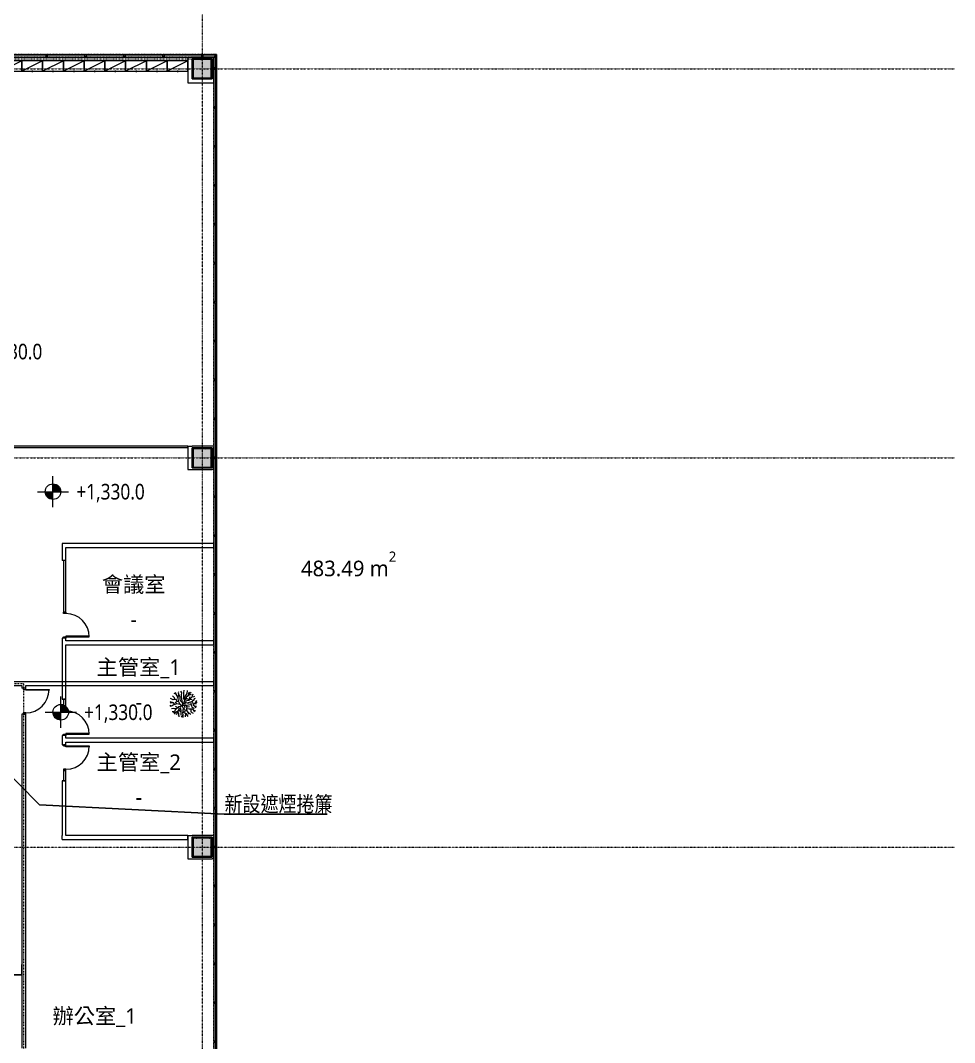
# Model space of a CAD drawing. Extents: x -32000 to 290600, y -29000 to 131250.
# Drawn here: x 254595 to 290600, y 52470 to 91860 of the extents above; entities that cross this region are included whole.
import ezdxf
from ezdxf.enums import TextEntityAlignment as Align

# ---------------------------------------------------------------- set-up
doc = ezdxf.new("R2010")
doc.units = 0
doc.header["$LTSCALE"] = 10
for name, pattern in [('H12PL3$0$JJP_三點線', [0.9, 0.3, -0.15, 0, -0.15, 0, -0.15, 0, -0.15]), ('H12PL3$0$TAI_虛線', [5.644, 2.822, -2.822]), ('XFM7P30ICA$0$H12PL3$0$JJP_三點線', [0.9, 0.3, -0.15, 0, -0.15, 0, -0.15, 0, -0.15]), ('XFM7P30ICA$0$H12PL3$0$TAI_虛線', [5.644, 2.822, -2.822])]:
    doc.linetypes.add(name, pattern=pattern)
for name, color, linetype in [('H12PL3$0$A-WALL-EX', 252, 'Continuous'), ('H12PL3$0$A-WALL-IN', 252, 'Continuous'), ('H12PL3$0$A-WINDOW', 252, 'Continuous'), ('H12PL3$0$A-ZONE', 252, 'Continuous'), ('H12PL3$0$Door', 252, 'Continuous'), ('H12PL3$0$S-COL', 252, 'Continuous'), ('H12PL3$0$S-GRID', 252, 'Continuous'), ('XFM7P30ICA$0$H12PL3$0$A-DIM', 252, 'Continuous'), ('XFM7P30ICA$0$H12PL3$0$A-LAW-建築面積計算', 252, 'Continuous'), ('XFM7P30ICA$0$H12PL3$0$A-TEXT-修改說明', 252, 'Continuous'), ('XFM7P30ICA$0$H12PL3$0$A-WALL-EX', 252, 'Continuous'), ('XFM7P30ICA$0$H12PL3$0$A-WALL-IN', 252, 'Continuous'), ('XFM7P30ICA$0$H12PL3$0$Door', 252, 'Continuous'), ('XFM7P30ICA$0$H12PL3$0$Hattch', 252, 'Continuous'), ('XFM7P30ICA$0$H12PL3$0$S-COL', 252, 'Continuous'), ('XFM7P30ICA$0$H12PL3$0$S-GRID', 252, 'Continuous'), ('XFM7P30ICA$0$H12PL3$0$S-SLAB-SHOW', 252, 'Continuous')]:
    doc.layers.add(name, color=color, linetype=linetype)
doc.styles.add('H12PL3$0$Standard', font='', dxfattribs={"width": 0.8})
doc.styles.add('XFM7P30ICA$0$H12PL3$0$dim-txt', font='isocp.shx', dxfattribs={"width": 0.7, "bigfont": 'chineset.shx'})
doc.styles.add('XFM7P30ICA$0$H12PL3$0$Standard', font='isocp.shx', dxfattribs={"bigfont": 'chineset.shx'})
doc.styles.get('H12PL3$0$Standard').set_extended_font_data('Microsoft JhengHei')
doc.dimstyles.new('XFM7P30ICA$0$H12PL3$0$ARCH-dim-200MM', dxfattribs={"dimscale": 200, "dimtxt": 0.3, "dimasz": 0.1, "dimexe": 0.1, "dimexo": 0.1, "dimgap": 0.05, "dimtad": 1, "dimdec": 0, "dimlfac": 10, "dimrnd": 0.5, "dimdsep": 46, "dimtxsty": 'XFM7P30ICA$0$H12PL3$0$dim-txt', "dimblk": 'XFM7P30ICA$0$H12PL3$0$_Dot', "dimcen": 2, "dimclrd": 256, "dimclre": 256, "dimclrt": 256, "dimadec": 0, "dimazin": 0, "dimtfac": 1, "dimtix": 1, "dimtmove": 2, "dimatfit": 3, "dimldrblk": 'XFM7P30ICA$0$H12PL3$0$_OBLIQUE', "dimfxl": 1, "dimtvp": 1, "dimtolj": 1, "dimarcsym": 0})

# ---------------------------------------------------------------- blocks, each defined once
blk = doc.blocks.new('H12PL3')
at = {"layer": 'H12PL3$0$A-WALL-EX', "lineweight": 0}
for q in [(262050, 90550), (262150, 90450)]:
    blk.add_line((262150, 90550), q, dxfattribs=at)
at = {"layer": 'H12PL3$0$A-WALL-EX', "lineweight": 0, "flags": 128}
for points in [[(249100, 90550), (262150, 90550)], [(249100, 90550), (262150, 90550)], [(262150, 30500), (262150, 90550)], [(262150, 30500), (262150, 90550)]]:
    blk.add_lwpolyline(points, dxfattribs=at)
at = {"layer": 'H12PL3$0$A-WALL-IN', "lineweight": 0}
for p, q in [((256350, 69050), (256250, 69050)), ((256350, 68050), (256250, 68050)), ((256350, 65300), (256250, 65300)), ((256350, 64300), (256250, 64300)), ((256350, 63950), (256250, 63950)), ((256350, 62950), (256250, 62950))]:
    blk.add_line(p, q, dxfattribs=at)
at = {"layer": 'H12PL3$0$A-WALL-IN', "lineweight": 0, "flags": 128}
for points in [[(261050, 90450), (261215, 90450)], [(261050, 90450), (261050, 89450)], [(262050, 90450), (261215, 90450)], [(261215, 90385), (261985, 90385)], [(261215, 89615), (261215, 90385)], [(261215, 90385), (261215, 90350)], [(261950, 90385), (261215, 90385)], [(261215, 90350), (261215, 89650)], [(261985, 90385), (261950, 90385)], [(261985, 90385), (261985, 89615)], [(261985, 89650), (261985, 90385)], [(262050, 90450), (262050, 90385)], [(262050, 89615), (262050, 90385)], [(261050, 89450), (261215, 89450)], [(261215, 89615), (261215, 89650)], [(261985, 89615), (261215, 89615)], [(261215, 89615), (261985, 89615)], [(261215, 89450), (262050, 89450)], [(261985, 89615), (261985, 89650)], [(262050, 89450), (262050, 89615)], [(261050, 75450), (261215, 75450)], [(261050, 75450), (261050, 74550)], [(262050, 75450), (261215, 75450)], [(261215, 74615), (261215, 75385)], [(261215, 75385), (261985, 75385)], [(261215, 75385), (261215, 75350)], [(261950, 75385), (261215, 75385)], [(261215, 75350), (261215, 74650)], [(261985, 75385), (261950, 75385)], [(261985, 75385), (261985, 74615)], [(261985, 74650), (261985, 75385)], [(262050, 75450), (262050, 75385)], [(262050, 74550), (262050, 75385)], [(261050, 74550), (261215, 74550)], [(261215, 74615), (261215, 74650)], [(261985, 74615), (261215, 74615)], [(261215, 74615), (261985, 74615)], [(261215, 74550), (261985, 74550)], [(261985, 74615), (261985, 74650)], [(262050, 74550), (261985, 74550)], [(256200, 71700), (256200, 71550)], [(262050, 71700), (256200, 71700)], [(262050, 71550), (262050, 71700)], [(256200, 71550), (256200, 71050)], [(256350, 71050), (256350, 71550)], [(256350, 71550), (262050, 71550)], [(256350, 71050), (256200, 71050)], [(256250, 71050), (256250, 69050)], [(256350, 71050), (256250, 71050)], [(256350, 69050), (256350, 71050)], [(256200, 68050), (256200, 65700)], [(256350, 68050), (256200, 68050)], [(256350, 67950), (256350, 68050)], [(262050, 67950), (256350, 67950)], [(256350, 67800), (262050, 67800)], [(256350, 65700), (256350, 67800)], [(262050, 67800), (262050, 67950)], [(256200, 65700), (256350, 65700)], [(256250, 65700), (256250, 65300)], [(256350, 65700), (256250, 65700)], [(256350, 65300), (256350, 65700)], [(256200, 64300), (256200, 63950)], [(256350, 64300), (256200, 64300)], [(256350, 64200), (256350, 64300)], [(256200, 63950), (256350, 63950)], [(262050, 64200), (256350, 64200)], [(256350, 63950), (256350, 64050)], [(256350, 64050), (262050, 64050)], [(262050, 64050), (262050, 64200)], [(256250, 62950), (256250, 62550)], [(256350, 62550), (256350, 62950)], [(256200, 62550), (256200, 60450)], [(256350, 62550), (256200, 62550)], [(256250, 62550), (256350, 62550)], [(256350, 60450), (256350, 62550)], [(256200, 60300), (256200, 60450)], [(256200, 60300), (261050, 60300)], [(261050, 60450), (256350, 60450)], [(261050, 60300), (261050, 60450)], [(261050, 60450), (261215, 60450)], [(261050, 60450), (261050, 59550)], [(262050, 60450), (261215, 60450)], [(261215, 59615), (261215, 60385)], [(261215, 60385), (261985, 60385)], [(261215, 60385), (261215, 60350)], [(261950, 60385), (261215, 60385)], [(261215, 60350), (261215, 59650)], [(261985, 60385), (261950, 60385)], [(261985, 60385), (261985, 59615)], [(261985, 59650), (261985, 60385)], [(262050, 60450), (262050, 60385)], [(262050, 59550), (262050, 60385)], [(261050, 59550), (261215, 59550)], [(261215, 59615), (261215, 59650)], [(261985, 59615), (261215, 59615)], [(261215, 59615), (261985, 59615)], [(261215, 59550), (261985, 59550)], [(261985, 59615), (261985, 59650)], [(262050, 59550), (261985, 59550)]]:
    blk.add_lwpolyline(points, dxfattribs=at)
at = {"layer": 'H12PL3$0$A-WINDOW', "lineweight": 0}
for p, q in [((255630.39, 90530), (255570.39, 90530)), ((255570.39, 90530), (255570.39, 90460)), ((255630.39, 90460), (255570.39, 90460)), ((255630.39, 90530), (255630.39, 90460)), ((257070.3, 90530), (257070.3, 90460)), ((257130.3, 90530), (257070.3, 90530)), ((257130.3, 90460), (257070.3, 90460)), ((257130.3, 90530), (257130.3, 90460)), ((258570.2, 90530), (258570.2, 90460)), ((258630.2, 90530), (258570.2, 90530)), ((258630.2, 90460), (258570.2, 90460)), ((258630.2, 90530), (258630.2, 90460)), ((260070.1, 90530), (260070.1, 90460)), ((260130.1, 90530), (260070.1, 90530)), ((260130.1, 90460), (260070.1, 90460)), ((260130.1, 90530), (260130.1, 90460)), ((261630, 90530), (261570, 90530)), ((261570, 90530), (261570, 90460)), ((261630, 90460), (261570, 90460)), ((261630, 90530), (261630, 90460)), ((262130, 90030), (262060, 90030)), ((262060, 90030), (262060, 89970)), ((262130, 89970), (262060, 89970)), ((262130, 90030), (262130, 89970)), ((262060, 88530), (262060, 88470)), ((262130, 88530), (262060, 88530)), ((262130, 88470), (262060, 88470)), ((262130, 88530), (262130, 88470)), ((262060, 87030), (262060, 86970)), ((262130, 87030), (262060, 87030)), ((262130, 86970), (262060, 86970)), ((262130, 87030), (262130, 86970)), ((262060, 85530), (262060, 85470)), ((262130, 85530), (262060, 85530)), ((262130, 85530), (262130, 85470)), ((262130, 85470), (262060, 85470)), ((262060, 84030), (262060, 83970)), ((262130, 84030), (262060, 84030)), ((262130, 83970), (262060, 83970)), ((262130, 84030), (262130, 83970)), ((262060, 82530), (262060, 82470)), ((262130, 82530), (262060, 82530)), ((262130, 82470), (262060, 82470)), ((262130, 82530), (262130, 82470)), ((262060, 81030), (262060, 80970)), ((262130, 81030), (262060, 81030)), ((262130, 80970), (262060, 80970)), ((262130, 81030), (262130, 80970)), ((262060, 79530), (262060, 79470)), ((262130, 79530), (262060, 79530)), ((262130, 79470), (262060, 79470)), ((262130, 79530), (262130, 79470)), ((262060, 78030), (262060, 77970)), ((262130, 78030), (262060, 78030)), ((262130, 78030), (262130, 77970)), ((262130, 77970), (262060, 77970)), ((262060, 76530), (262060, 76470)), ((262130, 76530), (262060, 76530)), ((262130, 76470), (262060, 76470)), ((262130, 76530), (262130, 76470)), ((262060, 75030), (262060, 74970)), ((262130, 75030), (262060, 75030)), ((262130, 74970), (262060, 74970)), ((262130, 75030), (262130, 74970)), ((262060, 73530), (262060, 73470)), ((262130, 73530), (262060, 73530)), ((262130, 73470), (262060, 73470)), ((262130, 73530), (262130, 73470)), ((262060, 72030), (262060, 71970)), ((262130, 72030), (262060, 72030)), ((262130, 71970), (262060, 71970)), ((262130, 72030), (262130, 71970)), ((262060, 70530), (262060, 70470)), ((262130, 70530), (262060, 70530)), ((262130, 70530), (262130, 70470)), ((262130, 70470), (262060, 70470)), ((262060, 69030), (262060, 68970)), ((262130, 69030), (262060, 69030)), ((262130, 68970), (262060, 68970)), ((262130, 69030), (262130, 68970)), ((262060, 67530), (262060, 67470)), ((262130, 67530), (262060, 67530)), ((262130, 67470), (262060, 67470)), ((262130, 67530), (262130, 67470)), ((262060, 66030), (262060, 65970)), ((262130, 66030), (262060, 66030)), ((262130, 65970), (262060, 65970)), ((262130, 66030), (262130, 65970)), ((262060, 64530), (262060, 64470)), ((262130, 64530), (262060, 64530)), ((262130, 64470), (262060, 64470)), ((262130, 64530), (262130, 64470)), ((262060, 63030), (262060, 62970)), ((262130, 63030), (262060, 63030)), ((262130, 63030), (262130, 62970)), ((262130, 62970), (262060, 62970)), ((262060, 61530), (262060, 61470)), ((262130, 61530), (262060, 61530)), ((262130, 61470), (262060, 61470)), ((262130, 61530), (262130, 61470)), ((262060, 60030), (262060, 59970)), ((262130, 60030), (262060, 60030)), ((262130, 59970), (262060, 59970)), ((262130, 60030), (262130, 59970)), ((262060, 58530), (262060, 58470)), ((262130, 58530), (262060, 58530)), ((262130, 58470), (262060, 58470)), ((262130, 58530), (262130, 58470)), ((262060, 57030), (262060, 56970)), ((262130, 57030), (262060, 57030)), ((262130, 56970), (262060, 56970)), ((262130, 57030), (262130, 56970)), ((262060, 55530), (262060, 55470)), ((262130, 55530), (262060, 55530)), ((262130, 55470), (262060, 55470)), ((262130, 55530), (262130, 55470)), ((262060, 54030), (262060, 53970)), ((262130, 54030), (262060, 54030)), ((262130, 53970), (262060, 53970)), ((262130, 54030), (262130, 53970)), ((262060, 52530), (262060, 52470)), ((262130, 52530), (262060, 52530)), ((262130, 52470), (262060, 52470)), ((262130, 52530), (262130, 52470))]:
    blk.add_line(p, q, dxfattribs=at)
at = {"layer": 'H12PL3$0$A-WINDOW', "linetype": 'H12PL3$0$TAI_虛線', "lineweight": 0, "flags": 128}
for points in [[(262150, 90550), (262100, 90550), (261600, 90550), (260600, 90550), (260100.1, 90550), (259100, 90550), (258600.2, 90550), (257600, 90550), (257100.3, 90550), (256100, 90550), (255600.39, 90550), (254600, 90550), (254100.49, 90550), (253100, 90550), (252600.59, 90550), (251600, 90550), (251100.59, 90550), (250100, 90550), (249600.79, 90550), (249570, 90550)], [(262100, 90450), (262050, 90450), (261600, 90450), (260600, 90450), (260100.1, 90450), (259100, 90450), (258600.2, 90450), (257600, 90450), (257100.3, 90450), (256100, 90450), (255600.39, 90450), (254600, 90450), (254100.49, 90450), (253100, 90450), (252600.59, 90450), (251600, 90450), (251100.59, 90450), (250100, 90450), (249600.79, 90450), (249570, 90450)], [(262050, 90450), (262100, 90500)], [(262050, 30520), (262050, 31500), (262050, 33000), (262050, 34500), (262050, 36000), (262050, 37500), (262050, 39000), (262050, 40500), (262050, 42000), (262050, 43500), (262050, 45000), (262050, 46500), (262050, 48000), (262050, 49500), (262050, 51000), (262050, 52500), (262050, 54000), (262050, 55500), (262050, 57000), (262050, 58500), (262050, 60000), (262050, 61500), (262050, 63000), (262050, 64500), (262050, 66000), (262050, 67500), (262050, 69000), (262050, 70500), (262050, 72000), (262050, 73500), (262050, 75000), (262050, 76500), (262050, 78000), (262050, 79500), (262050, 81000), (262050, 82500), (262050, 84000), (262050, 85500), (262050, 87000), (262050, 88500), (262050, 90000), (262050, 90450)], [(262100, 90450), (262100, 90500)], [(262150, 30520), (262150, 31500), (262150, 33000), (262150, 34500), (262150, 36000), (262150, 37500), (262150, 39000), (262150, 40500), (262150, 42000), (262150, 43500), (262150, 45000), (262150, 46500), (262150, 48000), (262150, 49500), (262150, 51000), (262150, 52500), (262150, 54000), (262150, 55500), (262150, 57000), (262150, 58500), (262150, 60000), (262150, 61500), (262150, 63000), (262150, 64500), (262150, 66000), (262150, 67500), (262150, 69000), (262150, 70500), (262150, 72000), (262150, 73500), (262150, 75000), (262150, 76500), (262150, 78000), (262150, 79500), (262150, 81000), (262150, 82500), (262150, 84000), (262150, 85500), (262150, 87000), (262150, 88500), (262150, 90000), (262150, 90550)]]:
    blk.add_lwpolyline(points, dxfattribs=at)
at = {"layer": 'H12PL3$0$A-WINDOW', "lineweight": 0, "flags": 128}
for points in [[(249650, 90550), (250100, 90550), (251100.59, 90550), (251600, 90550), (252600.59, 90550), (253100, 90550), (254100.49, 90550), (254600, 90550), (255600.39, 90550), (256100, 90550), (257100.3, 90550), (257600, 90550), (258600.2, 90550), (259100, 90550), (260100.1, 90550), (260600, 90550), (261600, 90550), (262100, 90550), (262150, 90550)], [(262140, 90540), (262100, 90540), (261600, 90540), (260600, 90540), (260100.1, 90540), (259100, 90540), (258600.2, 90540), (257600, 90540), (257100.3, 90540), (256100, 90540), (255600.39, 90540), (254600, 90540), (254100.49, 90540), (253100, 90540), (252600.59, 90540), (251600, 90540), (251100.59, 90540), (250100, 90540), (249650, 90540)], [(249650, 90450), (250100, 90450), (251100.59, 90450), (251600, 90450), (252600.59, 90450), (253100, 90450), (254100.49, 90450), (254600, 90450), (255600.39, 90450), (256100, 90450), (257100.3, 90450), (257600, 90450), (258600.2, 90450), (259100, 90450), (260100.1, 90450), (260600, 90450), (261600, 90450), (262050, 90450), (262100, 90450)], [(255570.39, 90520), (254600, 90520), (254130.49, 90520)], [(257070.3, 90520), (256100, 90520), (255630.39, 90520)], [(258570.2, 90520), (257600, 90520), (257130.3, 90520)], [(260070.1, 90520), (259100, 90520), (258630.2, 90520)], [(261570, 90520), (260600, 90520), (260130.1, 90520)], [(262120, 90520), (262100, 90520), (261630, 90520)], [(262050, 90450), (262100, 90500)], [(262050, 90450), (262050, 90000), (262050, 88500), (262050, 87000), (262050, 85500), (262050, 84000), (262050, 82500), (262050, 81000), (262050, 79500), (262050, 78000), (262050, 76500), (262050, 75000), (262050, 73500), (262050, 72000), (262050, 70500), (262050, 69000), (262050, 67500), (262050, 66000), (262050, 64500), (262050, 63000), (262050, 61500), (262050, 60000), (262050, 58500), (262050, 57000), (262050, 55500), (262050, 54000), (262050, 52500), (262050, 51000)], [(262100, 90500), (262100, 90450)], [(262120, 90030), (262120, 90520)], [(262140, 51000), (262140, 52500), (262140, 54000), (262140, 55500), (262140, 57000), (262140, 58500), (262140, 60000), (262140, 61500), (262140, 63000), (262140, 64500), (262140, 66000), (262140, 67500), (262140, 69000), (262140, 70500), (262140, 72000), (262140, 73500), (262140, 75000), (262140, 76500), (262140, 78000), (262140, 79500), (262140, 81000), (262140, 82500), (262140, 84000), (262140, 85500), (262140, 87000), (262140, 88500), (262140, 90000), (262140, 90540)], [(262150, 90550), (262150, 90000), (262150, 88500), (262150, 87000), (262150, 85500), (262150, 84000), (262150, 82500), (262150, 81000), (262150, 79500), (262150, 78000), (262150, 76500), (262150, 75000), (262150, 73500), (262150, 72000), (262150, 70500), (262150, 69000), (262150, 67500), (262150, 66000), (262150, 64500), (262150, 63000), (262150, 61500), (262150, 60000), (262150, 58500), (262150, 57000), (262150, 55500), (262150, 54000), (262150, 52500), (262150, 51000)], [(262120, 88530), (262120, 89970)], [(262120, 87030), (262120, 88470)], [(262120, 85530), (262120, 86970)], [(262120, 84030), (262120, 85470)], [(262120, 82530), (262120, 83970)], [(262120, 81030), (262120, 82470)], [(262120, 79530), (262120, 80970)], [(262120, 78030), (262120, 79470)], [(262120, 76530), (262120, 77970)], [(262120, 75030), (262120, 76470)], [(262120, 73530), (262120, 74970)], [(262120, 72030), (262120, 73470)], [(262120, 70530), (262120, 71970)], [(262120, 69030), (262120, 70470)], [(262120, 67530), (262120, 68970)], [(262120, 66030), (262120, 67470)], [(262120, 64530), (262120, 65970)], [(262120, 63030), (262120, 64470)], [(262120, 61530), (262120, 62970)], [(262120, 60030), (262120, 61470)], [(262120, 58530), (262120, 59970)], [(262120, 57030), (262120, 58470)], [(262120, 55530), (262120, 56970)], [(262120, 54030), (262120, 55470)], [(262120, 52530), (262120, 53970)]]:
    blk.add_lwpolyline(points, dxfattribs=at)
for points in [[(255590.39, 90540), (255590.39, 90520), (254110.49, 90520), (254110.49, 90540)], [(257090.3, 90540), (257090.3, 90520), (255610.39, 90520), (255610.39, 90540)], [(258590.2, 90540), (258590.2, 90520), (257110.3, 90520), (257110.3, 90540)], [(260090.1, 90540), (260090.1, 90520), (258610.2, 90520), (258610.2, 90540)], [(261590, 90540), (261590, 90520), (260110.1, 90520), (260110.1, 90540)], [(262130, 90540), (262130, 90520), (261610, 90520), (261610, 90540)], [(262140, 90010), (262120, 90010), (262120, 90530), (262140, 90530)], [(262140, 88510), (262120, 88510), (262120, 89990), (262140, 89990)], [(262140, 87010), (262120, 87010), (262120, 88490), (262140, 88490)], [(262140, 85510), (262120, 85510), (262120, 86990), (262140, 86990)], [(262140, 84010), (262120, 84010), (262120, 85490), (262140, 85490)], [(262140, 82510), (262120, 82510), (262120, 83990), (262140, 83990)], [(262140, 81010), (262120, 81010), (262120, 82490), (262140, 82490)], [(262140, 79510), (262120, 79510), (262120, 80990), (262140, 80990)], [(262140, 78010), (262120, 78010), (262120, 79490), (262140, 79490)], [(262140, 76510), (262120, 76510), (262120, 77990), (262140, 77990)], [(262140, 75010), (262120, 75010), (262120, 76490), (262140, 76490)], [(262140, 73510), (262120, 73510), (262120, 74990), (262140, 74990)], [(262140, 72010), (262120, 72010), (262120, 73490), (262140, 73490)], [(262140, 70510), (262120, 70510), (262120, 71990), (262140, 71990)], [(262140, 69010), (262120, 69010), (262120, 70490), (262140, 70490)], [(262140, 67510), (262120, 67510), (262120, 68990), (262140, 68990)], [(262140, 66010), (262120, 66010), (262120, 67490), (262140, 67490)], [(262140, 64510), (262120, 64510), (262120, 65990), (262140, 65990)], [(262140, 63010), (262120, 63010), (262120, 64490), (262140, 64490)], [(262140, 61510), (262120, 61510), (262120, 62990), (262140, 62990)], [(262140, 60010), (262120, 60010), (262120, 61490), (262140, 61490)], [(262140, 58510), (262120, 58510), (262120, 59990), (262140, 59990)], [(262140, 57010), (262120, 57010), (262120, 58490), (262140, 58490)], [(262140, 55510), (262120, 55510), (262120, 56990), (262140, 56990)], [(262140, 54010), (262120, 54010), (262120, 55490), (262140, 55490)], [(262140, 52510), (262120, 52510), (262120, 53990), (262140, 53990)], [(262140, 51010), (262120, 51010), (262120, 52490), (262140, 52490)]]:
    blk.add_lwpolyline(points, close=True, dxfattribs=at)
at = {"layer": 'H12PL3$0$Door', "lineweight": 0}
for p, q in [((262150, 90550), (262050, 90550)), ((262150, 90550), (262150, 90450)), ((256250, 69000), (256250, 69050)), ((256250, 69050), (256350, 69050)), ((256350, 69000), (256250, 69000)), ((256350, 69050), (256350, 69000)), ((256250, 68050), (256250, 68100)), ((256250, 68100), (256350, 68100)), ((256350, 68050), (256250, 68050)), ((257250, 68130), (256350, 68130)), ((256350, 68130), (256350, 68100)), ((256350, 68100), (257250, 68100)), ((256350, 68100), (256350, 68050)), ((257250, 68100), (257250, 68130)), ((256250, 65250), (256250, 65300)), ((256250, 65300), (256350, 65300)), ((256350, 65250), (256250, 65250)), ((256350, 65300), (256350, 65250)), ((256250, 64300), (256250, 64350)), ((256250, 64350), (256350, 64350)), ((256350, 64300), (256250, 64300)), ((257250, 64380), (256350, 64380)), ((256350, 64380), (256350, 64350)), ((256350, 64350), (257250, 64350)), ((256350, 64350), (256350, 64300)), ((257250, 64350), (257250, 64380)), ((256350, 63950), (256250, 63950)), ((256250, 63950), (256250, 63900)), ((256250, 63900), (256350, 63900)), ((256350, 63900), (256350, 63950)), ((256350, 63900), (257250, 63900)), ((256350, 63870), (256350, 63900)), ((257250, 63870), (256350, 63870)), ((257250, 63900), (257250, 63870)), ((256350, 63000), (256250, 63000)), ((256250, 63000), (256250, 62950)), ((256250, 62950), (256350, 62950)), ((256350, 62950), (256350, 63000))]:
    blk.add_line(p, q, dxfattribs=at)
for centre, start, end in [((256350, 68100), 0, 90), ((256350, 64350), 0, 90), ((256350, 63900), 270, 0)]:
    blk.add_arc(centre, 900, start, end, dxfattribs=at)
at = {"layer": 'H12PL3$0$S-COL', "lineweight": 0, "flags": 128}
for points in [[(261250, 89650), (261950, 89650), (261950, 90350), (261250, 90350)], [(261250, 74650), (261950, 74650), (261950, 75350), (261250, 75350)], [(261250, 59650), (261950, 59650), (261950, 60350), (261250, 60350)]]:
    blk.add_lwpolyline(points, close=True, dxfattribs=at)
at = {"layer": 'H12PL3$0$S-GRID', "linetype": 'H12PL3$0$JJP_三點線', "lineweight": 0}
for p, q in [((261600, 128250), (261600, -28000)), ((-29000, 90000), (289600, 90000)), ((289600, 90000), (290600, 90000)), ((-29000, 75000), (289600, 75000)), ((289600, 75000), (290600, 75000)), ((-29000, 60000), (289600, 60000)), ((289600, 60000), (290600, 60000))]:
    blk.add_line(p, q, dxfattribs=at)
at = {"layer": 'H12PL3$0$A-ZONE', "style": 'H12PL3$0$Standard'}
for s, p in [('會議室', (258958.59, 70428.48)), ('-', (258958.59, 69084.31)), ('主管室_1', (259154.81, 67236.91)), ('-', (259154.81, 65892.74)), ('主管室_2', (259154.81, 63574.76)), ('-', (259154.81, 62230.59)), ('辦公室_1', (257455.43, 53793.45))]:
    blk.add_text(s, height=600, dxfattribs=at).set_placement(p, align=Align.TOP_CENTER)
blk = doc.blocks.new('XFM7P30ICA$0$H12PL3$0$_Dot')
at = {"color": 0, "linetype": 'ByBlock', "lineweight": -2}
blk.add_line((-0.5, 0), (-1, 0), dxfattribs=at)
at = {"color": 0, "linetype": 'ByBlock', "const_width": 0.5}
blk.add_lwpolyline([(-0.25, 0, 1), (0.25, 0, 1)], format="xyb", close=True, dxfattribs=at)
blk = doc.blocks.new('*D626')
at = {"layer": 'DEFPOINTS', "color": 0, "linetype": 'Continuous', "transparency": 16777216}
for p in [(252300, 55496), (254650, 55504), (254651, 55079)]:
    blk.add_point(p, dxfattribs=at)
at = {"layer": 'XFM7P30ICA$0$H12PL3$0$A-DIM', "linetype": 'Continuous', "lineweight": -2, "transparency": 16777216}
for p, q in [((252300, 55476), (252301, 55052)), ((254650, 55484), (254651, 55059)), ((252321, 55072), (253433, 55075)), ((254631, 55079), (253588, 55076))]:
    blk.add_line(p, q, dxfattribs=at)
at = {"layer": 'XFM7P30ICA$0$H12PL3$0$A-DIM', "linetype": 'Continuous', "lineweight": -2, "transparency": 16777216, "xscale": 20, "yscale": 20, "zscale": 20}
for p, rotation in [((252301, 55072), 180.1895999182331), ((254651, 55079), 0.1895999182331775)]:
    blk.add_blockref('XFM7P30ICA$0$H12PL3$0$_Dot', p, dxfattribs=dict(at, rotation=rotation))
at = {"layer": 'XFM7P30ICA$0$H12PL3$0$A-DIM', "linetype": 'Continuous', "lineweight": 0, "transparency": 16777216, "insert": (253510, 55076), "char_height": 60, "attachment_point": 5, "rotation": 0.1896, "style": 'XFM7P30ICA$0$H12PL3$0$dim-txt'}
blk.add_mtext('\\A1;23500', dxfattribs=at)
blk = doc.blocks.new('XFM7P30ICA$0$H12PL3$0$_OBLIQUE')
at = {"color": 0, "linetype": 'ByBlock', "lineweight": -2}
blk.add_line((-0.5, -0.5), (0.5, 0.5), dxfattribs=at)
blk = doc.blocks.new('XFM7P30ICA$0$H12PL3')
at = {"layer": 'XFM7P30ICA$0$H12PL3$0$Hattch', "linetype": 'Continuous', "lineweight": 0}
for points in [[(261250, 89650), (261950, 89650), (261950, 90350), (261250, 90350)], [(261250, 74650), (261950, 74650), (261950, 75350), (261250, 75350)], [(255850, 73700), (255550, 73700), (255572.84, 73585.19), (255637.87, 73487.87), (255735.19, 73422.84), (255850, 73400)], [(255850, 73700), (256150, 73700), (256127.16, 73814.81), (256062.13, 73912.13), (255964.8, 73977.16), (255850, 74000)], [(256150, 65200), (256450, 65200), (256427.16, 65314.81), (256362.13, 65412.13), (256264.8, 65477.16), (256150, 65500)], [(256150, 65200), (255850, 65200), (255872.84, 65085.19), (255937.87, 64987.87), (256035.19, 64922.84), (256150, 64900)], [(261250, 59650), (261950, 59650), (261950, 60350), (261250, 60350)]]:
    blk.add_hatch(color=256, dxfattribs=at).paths.add_polyline_path(points)
at = {"layer": 'XFM7P30ICA$0$H12PL3$0$A-LAW-建築面積計算', "lineweight": 0}
for p, q in [((254650, 90300), (253850, 90300)), ((254650, 90300), (253850, 89900)), ((254650, 89900), (254650, 90300)), ((255450, 90300), (254650, 90300)), ((254650, 90300), (254650, 89900)), ((255450, 90300), (254650, 89900)), ((255450, 89900), (255450, 90300)), ((256250, 90300), (255450, 90300)), ((255450, 90300), (255450, 89900)), ((256250, 90300), (255450, 89900)), ((256250, 89900), (256250, 90300)), ((257050, 90300), (256250, 90300)), ((256250, 90300), (256250, 89900)), ((257050, 90300), (256250, 89900)), ((257050, 89900), (257050, 90300)), ((257850, 90300), (257050, 90300)), ((257050, 90300), (257050, 89900)), ((257850, 90300), (257050, 89900)), ((257850, 89900), (257850, 90300)), ((258650, 90300), (257850, 90300)), ((257850, 90300), (257850, 89900)), ((258650, 90300), (257850, 89900)), ((258650, 89900), (258650, 90300)), ((259450, 90300), (258650, 90300)), ((258650, 90300), (258650, 89900)), ((259450, 90300), (258650, 89900)), ((259450, 89900), (259450, 90300)), ((260250, 90300), (259450, 90300)), ((259450, 90300), (259450, 89900)), ((260250, 90300), (259450, 89900)), ((260250, 89900), (260250, 90300)), ((261050, 90300), (260250, 90300)), ((260250, 90300), (260250, 89900)), ((261050, 90300), (260250, 89900)), ((261050, 89900), (261050, 90300)), ((253850, 89900), (254650, 89900)), ((254650, 89900), (255450, 89900)), ((255050, 89926.63), (255050, 89869.01)), ((255450, 89900), (256250, 89900)), ((255850, 89926.63), (255850, 89869.01)), ((256250, 89900), (257050, 89900)), ((256650, 89926.63), (256650, 89869.01)), ((257050, 89900), (257850, 89900)), ((257450, 89926.63), (257450, 89869.01)), ((257850, 89900), (258650, 89900)), ((258250, 89926.63), (258250, 89869.01)), ((258650, 89900), (259450, 89900)), ((259050, 89926.63), (259050, 89869.01)), ((259450, 89900), (260250, 89900)), ((259850, 89926.63), (259850, 89869.01)), ((260250, 89900), (261050, 89900)), ((260650, 89926.63), (260650, 89869.01)), ((260528.74, 65757.95), (260450.91, 65827.34)), ((260597.82, 65892.28), (260520.07, 65925.28)), ((260597.82, 65892.28), (260569.19, 65965.87)), ((260633.46, 65831.97), (260597.82, 65892.28)), ((260649.9, 65774.4), (260633.46, 65831.97)), ((260680.06, 65826.49), (260660.48, 65757.1)), ((260684.72, 65983.78), (260677.32, 65944.37)), ((260677.32, 65944.37), (260696.51, 65875.83)), ((260696.51, 65875.83), (260680.06, 65826.49)), ((260723.92, 65837.45), (260723.92, 65862.13)), ((260745.85, 65782.62), (260723.92, 65837.45)), ((260748.59, 65719.57), (260745.85, 65782.62)), ((260765.81, 66012.86), (260797.94, 65952.59)), ((260797.94, 65952.59), (260784.23, 65875.83)), ((260784.23, 65875.83), (260792.46, 65831.97)), ((260792.46, 65831.97), (260795.2, 65793.59)), ((260795.2, 65793.59), (260797.94, 65746.99)), ((260890.42, 66046.71), (260874.7, 65947.11)), ((260874.7, 65947.11), (260882.92, 65881.31)), ((260885.66, 65848.42), (260877.44, 65810.04)), ((260877.44, 65810.04), (260880.18, 65763.44)), ((260882.92, 65881.31), (260885.66, 65848.42)), ((260951.46, 65851.16), (260918.56, 65799.07)), ((260918.56, 65799.07), (260937.75, 65755.21)), ((261009.03, 65922.44), (260951.46, 65851.16)), ((261017.25, 65801.81), (260984.35, 65774.4)), ((261016.65, 66043.05), (261009.03, 65922.44)), ((261074.82, 65875.83), (261017.25, 65801.81)), ((261046.04, 65838.82), (261183.93, 65900.5)), ((261074.82, 65875.83), (261179.95, 65969.66)), ((261077.56, 65938.88), (261074.82, 65875.83)), ((261115.45, 65973.6), (261077.56, 65938.88)), ((261105.8, 65719.57), (261137.32, 65801.81)), ((261151.03, 65733.28), (261211.34, 65788.11)), ((261211.34, 65788.11), (261225.05, 65842.94)), ((261211.34, 65788.11), (261293.58, 65810.04)), ((261225.05, 65842.94), (261248.46, 65913.05)), ((261293.58, 65810.04), (261311.1, 65821.71)), ((260397.72, 65432.3), (260360.46, 65466.67)), ((260495.84, 65563.31), (260360.83, 65553.82)), ((260495.84, 65563.31), (260360.92, 65606.46)), ((260441.01, 65450.92), (260360.92, 65416.47)), ((260479.39, 65675.71), (260381.22, 65733.7)), ((260476.65, 65478.33), (260441.01, 65450.92)), ((260550.67, 65492.04), (260476.65, 65478.33)), ((260547.92, 65694.9), (260479.39, 65675.71)), ((260550.67, 65492.04), (260495.84, 65563.31)), ((260547.92, 65694.9), (260528.74, 65757.95)), ((260610.98, 65689.42), (260547.92, 65694.9)), ((260621.94, 65522.19), (260550.67, 65492.04)), ((260621.94, 65522.19), (260567.11, 65601.69)), ((260653.47, 65371.42), (260567.11, 65423.5)), ((260627.43, 65615.4), (260610.98, 65689.42)), ((260693.22, 65409.8), (260613.72, 65333.04)), ((260751.34, 65492.04), (260621.94, 65522.19)), ((260699.25, 65601.69), (260627.43, 65615.4)), ((260680.06, 65725.06), (260649.9, 65774.4)), ((260691.03, 65651.04), (260680.06, 65725.06)), ((260699.25, 65601.69), (260691.03, 65651.04)), ((260830.84, 65437.21), (260693.22, 65409.8)), ((260693.22, 65409.8), (260698.7, 65316.59)), ((260723.92, 65546.87), (260699.25, 65601.69)), ((260751.34, 65492.04), (260723.92, 65546.87)), ((260765.04, 65640.07), (260748.59, 65719.57)), ((260830.84, 65437.21), (260751.34, 65492.04)), ((260771.79, 65425.45), (260753.53, 65365.93)), ((260825.35, 65571.54), (260765.04, 65640.07)), ((260797.94, 65746.99), (260800.68, 65700.38)), ((260800.68, 65700.38), (260819.87, 65634.59)), ((260819.87, 65634.59), (260825.35, 65571.54)), ((260825.35, 65571.54), (260858.25, 65508.49)), ((260830.84, 65437.21), (260858.25, 65508.49)), ((260830.84, 65437.21), (260860.44, 65387.86)), ((260844.54, 65472.85), (260972.84, 65475.59)), ((260875.26, 65531.22), (260858.25, 65508.49)), ((260860.44, 65387.86), (260901.56, 65349.48)), ((260888.41, 65571.54), (260875.26, 65531.22)), ((260875.26, 65531.22), (260961.88, 65527.68)), ((260880.18, 65763.44), (260877.44, 65733.28)), ((260877.44, 65733.28), (260913.08, 65659.26)), ((260910.34, 65618.14), (260888.41, 65571.54)), ((260888.41, 65571.54), (261019.44, 65566.05)), ((260908.69, 65474.22), (260937.2, 65385.12)), ((260913.08, 65659.26), (260910.34, 65618.14)), ((260940.49, 65683.93), (260913.08, 65659.26)), ((260937.75, 65755.21), (260958.12, 65704.87)), ((260984.35, 65736.02), (260940.49, 65683.93)), ((260953.93, 65568.8), (260997.51, 65648.3)), ((260972.84, 65475.59), (261170.22, 65497.52)), ((260972.84, 65475.59), (261013.96, 65409.8)), ((260984.35, 65774.4), (260984.35, 65736.02)), ((260984.35, 65736.02), (261060.57, 65705.87)), ((260997.51, 65648.3), (261107.17, 65659.26)), ((261013.96, 65409.8), (261000.25, 65349.48)), ((261013.96, 65409.8), (261112.65, 65415.28)), ((261019.44, 65566.05), (261199.01, 65615.4)), ((261019.44, 65566.05), (261098.94, 65544.12)), ((261060.57, 65705.87), (261151.03, 65733.28)), ((261060.57, 65705.87), (261214.08, 65686.68)), ((261170.22, 65497.52), (261178.45, 65563.31)), ((261170.22, 65497.52), (261200.38, 65396.09)), ((261199.01, 65615.4), (261293.58, 65686.68)), ((261227.79, 65585.24), (261199.01, 65615.4)), ((261200.38, 65396.09), (261285.36, 65357.71)), ((261227.79, 65585.24), (261252.46, 65486.55)), ((261252.46, 65486.55), (261299.07, 65538.64)), ((261252.46, 65486.55), (261312.77, 65428.99)), ((261293.58, 65686.68), (261299.07, 65725.06)), ((261299.07, 65725.06), (261340.25, 65743.89)), ((261299.07, 65538.64), (261353.89, 65590.73)), ((261299.07, 65538.64), (261384.49, 65532.88)), ((261312.77, 65428.99), (261375.41, 65434.12)), ((261312.77, 65428.99), (261353.99, 65371.31)), ((261353.89, 65590.73), (261395.53, 65651.16)), ((261353.89, 65590.73), (261406.38, 65585.85)), ((260493.1, 65349.48), (260418.31, 65336.7)), ((260528.74, 65220.64), (260449.41, 65209.14)), ((260528.74, 65220.64), (260489.35, 65162.23)), ((260613.72, 65333.04), (260493.1, 65349.48)), ((260556.15, 65289.17), (260528.74, 65220.64)), ((260538.18, 65121.42), (260589.05, 65204.19)), ((260613.72, 65333.04), (260556.15, 65289.17)), ((260589.05, 65204.19), (260682.25, 65265.87)), ((260665.8, 65215.16), (260600.22, 65095.23)), ((260698.7, 65316.59), (260665.8, 65215.16)), ((260665.8, 65215.16), (260690.48, 65152.1)), ((260691.83, 65090.7), (260671.86, 65072.68)), ((260690.48, 65152.1), (260695.32, 65028.53)), ((260698.7, 65316.59), (260748.05, 65209.67)), ((260753.53, 65365.93), (260780.94, 65278.21)), ((260780.94, 65278.21), (260772.72, 65089.05)), ((260852.22, 65094.54), (260785.63, 65004.87)), ((260857.7, 65239.83), (260838.51, 65174.04)), ((260838.51, 65174.04), (260852.22, 65094.54)), ((260852.22, 65094.54), (260857.47, 65001.15)), ((260901.56, 65349.48), (260854.96, 65294.66)), ((260854.96, 65294.66), (260857.7, 65239.83)), ((260857.7, 65239.83), (260890.6, 65201.45)), ((260890.6, 65201.45), (260967.36, 65146.62)), ((260901.56, 65349.48), (260942.69, 65269.98)), ((260942.69, 65269.98), (260923.5, 65206.93)), ((260942.69, 65064.38), (260938.62, 65016.86)), ((260967.36, 65146.62), (260942.69, 65064.38)), ((260967.36, 65146.62), (261048.93, 65030.23)), ((261000.25, 65349.48), (260997.51, 65267.24)), ((260997.51, 65267.24), (261049.6, 65204.19)), ((261000.25, 65349.48), (261098.94, 65327.55)), ((261049.6, 65204.19), (261156.52, 65124.41)), ((261060.14, 65196.33), (261057.82, 65119.21)), ((261098.94, 65327.55), (261225.05, 65324.81)), ((261162, 65326.18), (261164.74, 65220.64)), ((261164.74, 65220.64), (261246.47, 65165.62)), ((261225.05, 65324.81), (261304.42, 65219.25)), ((261265.79, 65270.63), (261337.52, 65264.03))]:
    blk.add_line(p, q, dxfattribs=at)
at = {"layer": 'XFM7P30ICA$0$H12PL3$0$A-WALL-EX', "lineweight": 0}
for q in [(262050, 90550), (262150, 90450)]:
    blk.add_line((262150, 90550), q, dxfattribs=at)
at = {"layer": 'XFM7P30ICA$0$H12PL3$0$A-WALL-IN', "lineweight": 0}
for p, q in [((254800, 66125), (254650, 66125)), ((254800, 65125), (254650, 65125))]:
    blk.add_line(p, q, dxfattribs=at)
at = {"layer": 'XFM7P30ICA$0$H12PL3$0$A-WALL-IN', "lineweight": 0, "flags": 128}
for points in [[(261050, 90450), (261215, 90450)], [(261050, 90450), (261050, 89450)], [(262050, 90450), (261215, 90450)], [(261215, 90385), (261985, 90385)], [(261215, 89615), (261215, 90385)], [(261215, 90385), (261215, 90350)], [(261950, 90385), (261215, 90385)], [(261215, 90350), (261215, 89650)], [(261985, 90385), (261950, 90385)], [(261985, 90385), (261985, 89615)], [(261985, 89650), (261985, 90385)], [(262050, 90450), (262050, 90385)], [(262050, 89615), (262050, 90385)], [(261050, 89450), (261215, 89450)], [(261215, 89615), (261215, 89650)], [(261985, 89615), (261215, 89615)], [(261215, 89615), (261985, 89615)], [(261215, 89450), (262050, 89450)], [(261985, 89615), (261985, 89650)], [(262050, 89450), (262050, 89615)], [(261050, 75450), (253050, 75450)], [(253050, 75400), (261050, 75400)], [(261050, 75400), (261050, 75450)], [(261050, 75450), (261215, 75450)], [(261050, 75450), (261050, 74550)], [(262050, 75450), (261215, 75450)], [(261215, 74615), (261215, 75385)], [(261215, 75385), (261985, 75385)], [(261215, 75385), (261215, 75350)], [(261950, 75385), (261215, 75385)], [(261215, 75350), (261215, 74650)], [(261985, 75385), (261950, 75385)], [(261985, 75385), (261985, 74615)], [(261985, 74650), (261985, 75385)], [(262050, 75450), (262050, 75385)], [(262050, 74550), (262050, 75385)], [(261050, 74550), (261215, 74550)], [(261215, 74615), (261215, 74650)], [(261985, 74615), (261215, 74615)], [(261215, 74615), (261985, 74615)], [(261215, 74550), (261985, 74550)], [(261985, 74615), (261985, 74650)], [(262050, 74550), (261985, 74550)], [(262050, 66375), (253965, 66375)], [(253965, 66225), (254650, 66225)], [(254650, 66225), (254650, 66125)], [(254800, 66225), (262050, 66225)], [(254800, 66125), (254800, 66225)], [(262050, 66225), (262050, 66375)], [(254650, 65125), (254650, 52250)], [(254800, 52250), (254800, 65125)], [(261050, 60450), (261215, 60450)], [(261050, 60450), (261050, 59550)], [(262050, 60450), (261215, 60450)], [(261215, 59615), (261215, 60385)], [(261215, 60385), (261985, 60385)], [(261215, 60385), (261215, 60350)], [(261950, 60385), (261215, 60385)], [(261215, 60350), (261215, 59650)], [(261985, 60385), (261950, 60385)], [(261985, 60385), (261985, 59615)], [(261985, 59650), (261985, 60385)], [(262050, 60450), (262050, 60385)], [(262050, 59550), (262050, 60385)], [(261050, 59550), (261215, 59550)], [(261215, 59615), (261215, 59650)], [(261985, 59615), (261215, 59615)], [(261215, 59615), (261985, 59615)], [(261215, 59550), (261985, 59550)], [(261985, 59615), (261985, 59650)], [(262050, 59550), (261985, 59550)]]:
    blk.add_lwpolyline(points, dxfattribs=at)
at = {"layer": 'XFM7P30ICA$0$H12PL3$0$Door', "lineweight": 0}
for p, q in [((262150, 90550), (262050, 90550)), ((262150, 90550), (262150, 90450)), ((254800, 66125), (254700, 66125)), ((254700, 66125), (254700, 66075)), ((254700, 66075), (254800, 66075)), ((254800, 66075), (254800, 66125)), ((254800, 66075), (255700, 66075)), ((254800, 66045), (254800, 66075)), ((255700, 66045), (254800, 66045)), ((255700, 66075), (255700, 66045)), ((254800, 65175), (254700, 65175)), ((254700, 65175), (254700, 65125)), ((254700, 65125), (254800, 65125)), ((254800, 65125), (254800, 65175))]:
    blk.add_line(p, q, dxfattribs=at)
blk.add_arc((254800, 66075), 900, 270, 0, dxfattribs=at)
at = {"layer": 'XFM7P30ICA$0$H12PL3$0$Hattch', "lineweight": 0}
for p, q in [((261215, 90317.96), (261250, 90307.2)), ((261215, 90220.52), (261250, 90231.28)), ((261465.71, 90373.74), (261461.6, 90385)), ((261468, 90354.24), (261465.71, 90373.74)), ((261467.5, 90350), (261468, 90354.24)), ((261519.3, 90385), (261519.85, 90384.16)), ((261519.85, 90384.16), (261534.18, 90370.73)), ((261534.18, 90370.73), (261551.22, 90360.98)), ((261551.22, 90360.98), (261570.06, 90355.44)), ((261570.06, 90353.04), (261559.73, 90350)), ((261570.06, 90355.44), (261589.66, 90354.41)), ((261589.66, 90354.07), (261570.06, 90353.04)), ((261589.66, 90354.41), (261608.98, 90357.95)), ((261608.98, 90350.53), (261589.66, 90354.07)), ((261608.98, 90357.95), (261697.02, 90385)), ((261608.98, 90350.53), (261610.69, 90350)), ((261950, 90302.72), (261958.97, 90316.3)), ((261958.97, 90222.18), (261950, 90235.76)), ((261958.97, 90316.3), (261965.71, 90334.74)), ((261965.71, 90203.74), (261958.97, 90222.18)), ((261965.71, 90373.74), (261961.6, 90385)), ((261966.56, 90366.56), (261965.71, 90373.74)), ((261965.71, 90334.74), (261967.5, 90350)), ((261968, 90184.24), (261965.71, 90203.74)), ((261968, 90354.24), (261966.56, 90366.56)), ((261967.5, 90350), (261968, 90354.24)), ((261215, 90147.96), (261250, 90137.2)), ((261215, 90050.52), (261250, 90061.28)), ((261215, 89977.96), (261250, 89967.2)), ((261215, 89880.52), (261250, 89891.28)), ((261950, 90132.72), (261958.97, 90146.3)), ((261958.97, 90052.18), (261950, 90065.76)), ((261950, 89962.72), (261958.97, 89976.3)), ((261958.97, 89882.18), (261950, 89895.76)), ((261958.97, 90146.3), (261965.71, 90164.74)), ((261965.71, 90033.74), (261958.97, 90052.18)), ((261958.97, 89976.3), (261965.71, 89994.74)), ((261965.71, 89863.74), (261958.97, 89882.18)), ((261958.97, 89806.3), (261965.71, 89824.74)), ((261965.71, 90164.74), (261968, 90184.24)), ((261968, 90014.24), (261965.71, 90033.74)), ((261965.71, 89994.74), (261968, 90014.24)), ((261968, 89844.24), (261965.71, 89863.74)), ((261965.71, 89824.74), (261968, 89844.24)), ((261215, 89807.96), (261250, 89797.2)), ((261215, 89710.52), (261250, 89721.28)), ((261215, 89637.96), (261232.56, 89632.56)), ((261232.56, 89632.56), (261250, 89627.2)), ((261250, 89627.2), (261289.73, 89615)), ((261442.9, 89615), (261448.15, 89619.92)), ((261448.15, 89619.92), (261458.97, 89636.3)), ((261458.97, 89636.3), (261463.98, 89650)), ((261509.03, 89627.94), (261504.3, 89615)), ((261519.85, 89644.32), (261509.03, 89627.94)), ((261525.91, 89650), (261519.85, 89644.32)), ((261675.8, 89650), (261789.73, 89615)), ((261942.9, 89615), (261948.15, 89619.92)), ((261948.15, 89619.92), (261950, 89622.72)), ((261950, 89792.72), (261958.97, 89806.3)), ((261958.97, 89712.18), (261950, 89725.76)), ((261950, 89622.72), (261958.97, 89636.3)), ((261965.71, 89693.74), (261958.97, 89712.18)), ((261958.97, 89636.3), (261960.24, 89639.76)), ((261960.24, 89639.76), (261963.98, 89650)), ((261963.98, 89650), (261965.71, 89654.74)), ((261968, 89674.24), (261965.71, 89693.74)), ((261965.71, 89654.74), (261968, 89674.24)), ((261215, 75357.96), (261240.9, 75350)), ((261215, 75260.52), (261250, 75271.28)), ((261240.9, 75350), (261250, 75347.2)), ((261454.81, 75350), (261458.97, 75356.3)), ((261458.97, 75356.3), (261465.71, 75374.74)), ((261465.71, 75374.74), (261466.92, 75385)), ((261519.85, 75364.32), (261510.39, 75350)), ((261534.18, 75377.75), (261519.85, 75364.32)), ((261546.85, 75385), (261534.18, 75377.75)), ((261626.97, 75385), (261740.9, 75350)), ((261950, 75342.72), (261954.81, 75350)), ((261958.97, 75262.18), (261950, 75275.76)), ((261954.81, 75350), (261958.97, 75356.3)), ((261958.97, 75356.3), (261960.51, 75360.51)), ((261965.71, 75243.74), (261958.97, 75262.18)), ((261960.51, 75360.51), (261965.71, 75374.74)), ((261965.71, 75374.74), (261966.92, 75385)), ((261968, 75224.24), (261965.71, 75243.74)), ((261215, 75187.96), (261250, 75177.2)), ((261215, 75090.52), (261250, 75101.28)), ((261215, 75017.96), (261250, 75007.2)), ((261215, 74920.52), (261250, 74931.28)), ((261215, 74847.96), (261250, 74837.2)), ((261950, 75172.72), (261958.97, 75186.3)), ((261958.97, 75092.18), (261950, 75105.76)), ((261950, 75002.72), (261958.97, 75016.3)), ((261958.97, 74922.18), (261950, 74935.76)), ((261950, 74832.72), (261958.97, 74846.3)), ((261958.97, 75186.3), (261965.71, 75204.74)), ((261965.71, 75073.74), (261958.97, 75092.18)), ((261958.97, 75016.3), (261965.71, 75034.74)), ((261965.71, 74903.74), (261958.97, 74922.18)), ((261958.97, 74846.3), (261965.71, 74864.74)), ((261965.71, 75204.74), (261968, 75224.24)), ((261968, 75054.24), (261965.71, 75073.74)), ((261965.71, 75034.74), (261968, 75054.24)), ((261968, 74884.24), (261965.71, 74903.74)), ((261965.71, 74864.74), (261968, 74884.24)), ((261215, 74750.52), (261250, 74761.28)), ((261215, 74677.96), (261250, 74667.2)), ((261306.01, 74650), (261359.02, 74633.71)), ((261327.23, 74615), (261359.02, 74624.77)), ((261359.02, 74633.71), (261378.34, 74630.17)), ((261378.34, 74628.31), (261359.02, 74624.77)), ((261378.34, 74630.17), (261397.94, 74631.2)), ((261397.94, 74627.28), (261378.34, 74628.31)), ((261397.94, 74631.2), (261416.78, 74636.74)), ((261416.78, 74621.74), (261397.94, 74627.28)), ((261416.78, 74636.74), (261433.82, 74646.49)), ((261428.56, 74615), (261416.78, 74621.74)), ((261433.82, 74646.49), (261437.57, 74650)), ((261502.29, 74649.5), (261500, 74630)), ((261500, 74628.48), (261501.58, 74615)), ((261502.47, 74650), (261502.29, 74649.5)), ((261806.01, 74650), (261859.02, 74633.71)), ((261827.23, 74615), (261859.02, 74624.77)), ((261859.02, 74633.71), (261878.34, 74630.17)), ((261878.34, 74628.31), (261859.02, 74624.77)), ((261878.34, 74630.17), (261897.94, 74631.2)), ((261897.94, 74627.28), (261878.34, 74628.31)), ((261897.94, 74631.2), (261916.78, 74636.74)), ((261916.78, 74621.74), (261897.94, 74627.28)), ((261916.78, 74636.74), (261933.82, 74646.49)), ((261928.56, 74615), (261916.78, 74621.74)), ((261933.82, 74646.49), (261937.57, 74650)), ((261958.97, 74752.18), (261950, 74765.76)), ((261950, 74662.72), (261958.97, 74676.3)), ((261965.71, 74733.74), (261958.97, 74752.18)), ((261958.97, 74676.3), (261965.71, 74694.74)), ((261968, 74714.24), (261965.71, 74733.74)), ((261965.71, 74694.74), (261968, 74714.24)), ((261215, 60300.52), (261250, 60311.28)), ((261257.18, 60385), (261359.02, 60353.71)), ((261359.02, 60353.71), (261378.34, 60350.17)), ((261378.34, 60350.17), (261397.94, 60351.2)), ((261397.94, 60351.2), (261416.78, 60356.74)), ((261416.78, 60356.74), (261433.82, 60366.49)), ((261433.82, 60366.49), (261448.15, 60379.92)), ((261448.15, 60379.92), (261451.5, 60385)), ((261502.29, 60369.5), (261500, 60350)), ((261507.95, 60385), (261502.29, 60369.5)), ((261757.18, 60385), (261859.02, 60353.71)), ((261859.02, 60353.71), (261878.34, 60350.17)), ((261878.34, 60350.17), (261897.94, 60351.2)), ((261897.94, 60351.2), (261916.78, 60356.74)), ((261916.78, 60356.74), (261933.82, 60366.49)), ((261933.82, 60366.49), (261948.15, 60379.92)), ((261948.15, 60379.92), (261950, 60382.72)), ((261950, 60382.72), (261951.5, 60385)), ((261958.97, 60302.18), (261950, 60315.76)), ((261965.71, 60283.74), (261958.97, 60302.18)), ((261968, 60264.24), (261965.71, 60283.74)), ((261215, 60227.96), (261250, 60217.2)), ((261215, 60130.52), (261250, 60141.28)), ((261215, 60057.96), (261250, 60047.2)), ((261215, 59960.52), (261250, 59971.28)), ((261215, 59887.96), (261250, 59877.2)), ((261950, 60212.72), (261958.97, 60226.3)), ((261958.97, 60132.18), (261950, 60145.76)), ((261950, 60042.72), (261958.97, 60056.3)), ((261958.97, 59962.18), (261950, 59975.76)), ((261950, 59872.72), (261958.97, 59886.3)), ((261958.97, 60226.3), (261965.71, 60244.74)), ((261965.71, 60113.74), (261958.97, 60132.18)), ((261958.97, 60056.3), (261965.71, 60074.74)), ((261965.71, 59943.74), (261958.97, 59962.18)), ((261958.97, 59886.3), (261965.71, 59904.74)), ((261965.71, 60244.74), (261968, 60264.24)), ((261968, 60094.24), (261965.71, 60113.74)), ((261965.71, 60074.74), (261968, 60094.24)), ((261968, 59924.24), (261965.71, 59943.74)), ((261965.71, 59904.74), (261968, 59924.24)), ((261215, 59790.52), (261250, 59801.28)), ((261215, 59717.96), (261250, 59707.2)), ((261215, 59620.52), (261222.97, 59622.97)), ((261222.97, 59622.97), (261250, 59631.28)), ((261250, 59631.28), (261310.95, 59650)), ((261448.15, 59638.56), (261435.95, 59650)), ((261458.97, 59622.18), (261448.15, 59638.56)), ((261461.6, 59615), (261458.97, 59622.18)), ((261502.17, 59650), (261502.29, 59648.98)), ((261502.29, 59648.98), (261509.03, 59630.54)), ((261509.03, 59630.54), (261519.3, 59615)), ((261697.02, 59615), (261810.95, 59650)), ((261948.15, 59638.56), (261935.95, 59650)), ((261950, 59635.76), (261948.15, 59638.56)), ((261958.97, 59792.18), (261950, 59805.76)), ((261950, 59702.72), (261958.97, 59716.3)), ((261958.97, 59622.18), (261950, 59635.76)), ((261965.71, 59773.74), (261958.97, 59792.18)), ((261958.97, 59716.3), (261965.71, 59734.74)), ((261961.6, 59615), (261958.97, 59622.18)), ((261968, 59754.24), (261965.71, 59773.74)), ((261965.71, 59734.74), (261968, 59754.24))]:
    blk.add_line(p, q, dxfattribs=at)
at = {"layer": 'XFM7P30ICA$0$H12PL3$0$Hattch', "linetype": 'XFM7P30ICA$0$H12PL3$0$TAI_虛線', "lineweight": 0, "flags": 128}
blk.add_lwpolyline([(243215, 75375), (243215, 90385), (262050, 90385), (262050, 51075), (254725, 51075), (254725, 66300), (252215, 66300), (252215, 75375)], close=True, dxfattribs=at)
at = {"layer": 'XFM7P30ICA$0$H12PL3$0$S-COL', "lineweight": 0, "flags": 128}
for points in [[(261250, 89650), (261950, 89650), (261950, 90350), (261250, 90350)], [(261250, 74650), (261950, 74650), (261950, 75350), (261250, 75350)], [(261250, 59650), (261950, 59650), (261950, 60350), (261250, 60350)]]:
    blk.add_lwpolyline(points, close=True, dxfattribs=at)
at = {"layer": 'XFM7P30ICA$0$H12PL3$0$S-GRID', "linetype": 'XFM7P30ICA$0$H12PL3$0$JJP_三點線', "lineweight": 0}
for p, q in [((261600, 128250), (261600, -28000)), ((-29000, 90000), (289600, 90000)), ((289600, 90000), (290600, 90000)), ((-29000, 75000), (289600, 75000)), ((289600, 75000), (290600, 75000)), ((-29000, 60000), (289600, 60000)), ((289600, 60000), (290600, 60000))]:
    blk.add_line(p, q, dxfattribs=at)
at = {"layer": 'XFM7P30ICA$0$H12PL3$0$S-SLAB-SHOW', "lineweight": 0}
for p, q in [((255850, 73100), (255850, 74300)), ((255250, 73700), (256450, 73700)), ((256150, 64600), (256150, 65800)), ((255550, 65200), (256750, 65200))]:
    blk.add_line(p, q, dxfattribs=at)
for centre in [(255850, 73700), (256150, 65200)]:
    blk.add_circle(centre, 300, dxfattribs=at)
at = {"layer": 'XFM7P30ICA$0$H12PL3$0$A-TEXT-修改說明', "lineweight": 0, "insert": (265409.43, 70430), "char_height": 600, "attachment_point": 7, "style": 'XFM7P30ICA$0$H12PL3$0$Standard'}
blk.add_mtext('{\\fMicrosoft JhengHei|b0|i0|c136|p34;483.49 m{\\H0.66x;\\S2^  ;}}', dxfattribs=at)
at = {"layer": 'XFM7P30ICA$0$H12PL3$0$A-TEXT-修改說明', "linetype": 'Continuous', "lineweight": 0, "insert": (262461.41, 61633.29), "char_height": 598.4677, "attachment_point": 4, "style": 'XFM7P30ICA$0$H12PL3$0$Standard'}
blk.add_mtext('\\A1;{\\fMicrosoft JhengHei|b0|i0|c136|p34;\\W0.85;新設遮煙捲簾}', dxfattribs=at)
at = {"layer": 'XFM7P30ICA$0$H12PL3$0$S-SLAB-SHOW', "lineweight": 0, "char_height": 600, "attachment_point": 7, "style": 'XFM7P30ICA$0$H12PL3$0$Standard'}
for insert in [(252801.66, 78691.3), (256750, 73291.3), (257050, 64791.3)]:
    blk.add_mtext('\\A1;{\\fMicrosoft JhengHei|b0|i0|c136|p34;\\W0.85;+1,330.0}', dxfattribs=dict(at, insert=insert))
at = {"layer": 'XFM7P30ICA$0$H12PL3$0$A-DIM', "linetype": 'Continuous', "lineweight": 0}
dim = blk.add_linear_dim(base=(254651.4, 55079.43), p1=(252300, 55496.04), p2=(254650, 55503.82), angle=0.1896, dimstyle='XFM7P30ICA$0$H12PL3$0$ARCH-dim-200MM', dxfattribs=at)
dim.commit()
dim.dimension.update_dxf_attribs({"geometry": '*D626', "text_midpoint": (253510.26, 55075.65), "dimtype": 128, "text_rotation": 0.1896})
at = {"layer": 'XFM7P30ICA$0$H12PL3$0$A-TEXT-修改說明', "lineweight": 0, "annotation_type": 0, "has_hookline": 1, "hookline_direction": 0, "text_width": 3953.98}
blk.add_leader([(252865, 64122.81), (255331.09, 61633.29), (262451.41, 61270.74)], dimstyle='XFM7P30ICA$0$H12PL3$0$ARCH-dim-200MM', dxfattribs=at)
blk = doc.blocks.new('XFM7P30ICA')
blk.add_blockref('XFM7P30ICA$0$H12PL3', (0, 0))

msp = doc.modelspace()

# ---------------------------------------------------------------- block references
for name in ['H12PL3', 'XFM7P30ICA']:
    msp.add_blockref(name, (0, 0))

doc.saveas('drawing.dxf')
